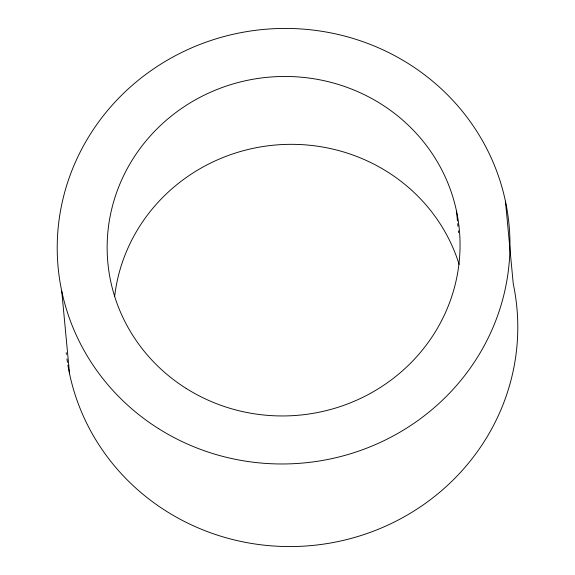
<?xml version="1.0" encoding="UTF-8"?>
<svg xmlns="http://www.w3.org/2000/svg" width="575" height="575" viewBox="0 0 575 575"><rect width="100%" height="100%" fill="white"/><g stroke="black" fill="none" stroke-linecap="round" stroke-linejoin="round"><path stroke-width="0.86" d="M505.447 201.243L513.252 283.827A226.464 217.695 -5.4 0 1 331.991 542.742A226.464 217.695 -5.4 0 1 67.9 365.067M456.521 211.154L457.448 220.98M457.7 223.661L457.952 226.342M458.376 230.805L458.548 232.588M61.748 291.173L69.553 373.757M67.476 362.43A226.464 217.695 -5.4 0 1 66.966 358.908M66.405 354.473A226.464 217.695 -5.4 0 1 66.204 352.698M114.684 296.132A176.518 169.683 -5.4 0 1 274.498 145.101A176.518 169.683 -5.4 0 1 459.137 264.435M158.621 428.67A226.464 217.695 -5.4 0 0 509.558 257.923A226.464 217.695 -5.4 0 0 182.613 52.023A226.464 217.695 -5.4 0 0 158.621 428.67M186.178 388.427A176.518 169.683 -5.4 0 0 459.727 255.336A176.518 169.683 -5.4 0 0 204.88 94.853A176.518 169.683 -5.4 0 0 186.178 388.427"/></g></svg>
